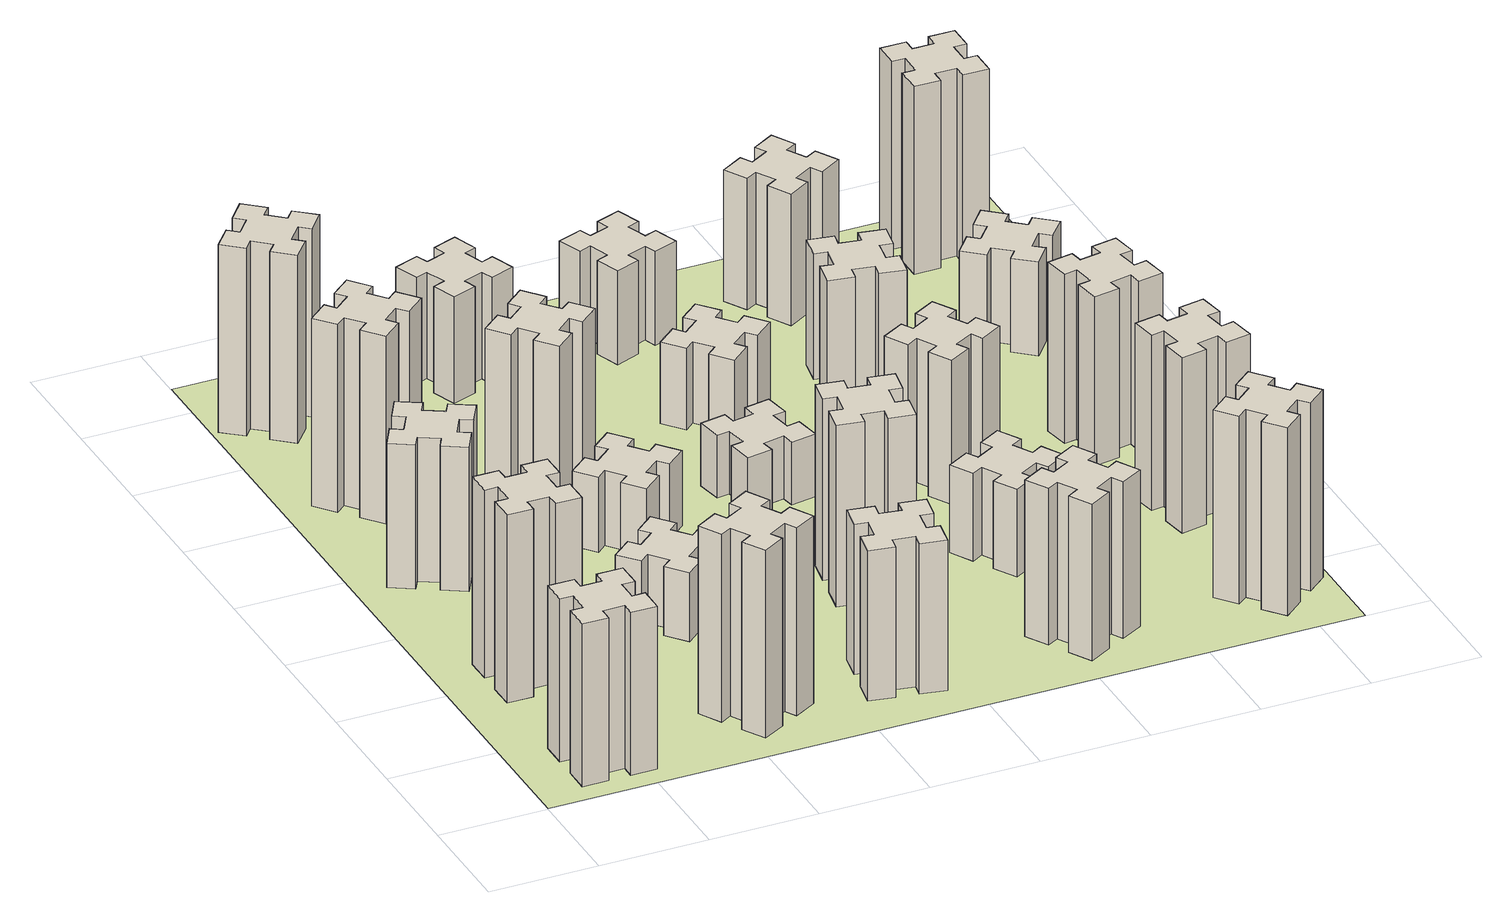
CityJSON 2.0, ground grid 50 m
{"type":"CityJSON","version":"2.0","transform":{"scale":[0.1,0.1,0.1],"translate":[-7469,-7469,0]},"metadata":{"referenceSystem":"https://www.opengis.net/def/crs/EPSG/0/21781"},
"CityObjects":{
"building1":{"type":"Building","attributes":{"class":"1000","function":"1000","usage":"1000","yearOfConstruction":2016,"roofType":"1000","measuredHeight":78,"storeysAboveGround":30,"storeysBelowGround":0},"geometry":[{"type":"Solid","lod":"1","boundaries":[[[[0,1,2,3,4,5,6,7,8,9,10,11,12,13,14,15,16,17,18,19]],[[17,16,20,21]],[[16,15,22,20]],[[15,14,23,22]],[[14,13,24,23]],[[13,12,25,24]],[[12,11,26,25]],[[11,10,27,26]],[[10,9,28,27]],[[9,8,29,28]],[[8,7,30,29]],[[7,6,31,30]],[[6,5,32,31]],[[5,4,33,32]],[[4,3,34,33]],[[3,2,35,34]],[[2,1,36,35]],[[1,0,37,36]],[[0,19,38,37]],[[19,18,39,38]],[[18,17,21,39]],[[24,25,26,27,28,29,30,31,32,33,34,35,36,37,38,39,21,20,22,23]]]]}]},
"building2":{"type":"Building","attributes":{"class":"1000","function":"1000","usage":"1000","yearOfConstruction":2016,"roofType":"1000","measuredHeight":90,"storeysAboveGround":30,"storeysBelowGround":0},"geometry":[{"type":"Solid","lod":"1","boundaries":[[[[40,41,42,43,44,45,46,47,48,49,50,51,52,53,54,55,56,57,58,59]],[[57,56,60,61]],[[56,55,62,60]],[[55,54,63,62]],[[54,53,64,63]],[[53,52,65,64]],[[52,51,66,65]],[[51,50,67,66]],[[50,49,68,67]],[[49,48,69,68]],[[48,47,70,69]],[[47,46,71,70]],[[46,45,72,71]],[[45,44,73,72]],[[44,43,74,73]],[[43,42,75,74]],[[42,41,76,75]],[[41,40,77,76]],[[40,59,78,77]],[[59,58,79,78]],[[58,57,61,79]],[[64,65,66,67,68,69,70,71,72,73,74,75,76,77,78,79,61,60,62,63]]]]}]},
"building3":{"type":"Building","attributes":{"class":"1000","function":"1000","usage":"1000","yearOfConstruction":2016,"roofType":"1000","measuredHeight":69,"storeysAboveGround":30,"storeysBelowGround":0},"geometry":[{"type":"Solid","lod":"1","boundaries":[[[[80,81,82,83,84,85,86,87,88,89,90,91,92,93,94,95,96,97,98,99]],[[97,96,100,101]],[[96,95,102,100]],[[95,94,103,102]],[[94,93,104,103]],[[93,92,105,104]],[[92,91,106,105]],[[91,90,107,106]],[[90,89,108,107]],[[89,88,109,108]],[[88,87,110,109]],[[87,86,111,110]],[[86,85,112,111]],[[85,84,113,112]],[[84,83,114,113]],[[83,82,115,114]],[[82,81,116,115]],[[81,80,117,116]],[[80,99,118,117]],[[99,98,119,118]],[[98,97,101,119]],[[104,105,106,107,108,109,110,111,112,113,114,115,116,117,118,119,101,100,102,103]]]]}]},
"building4":{"type":"Building","attributes":{"class":"1000","function":"1000","usage":"1000","yearOfConstruction":2016,"roofType":"1000","measuredHeight":90,"storeysAboveGround":30,"storeysBelowGround":0},"geometry":[{"type":"Solid","lod":"1","boundaries":[[[[120,121,122,123,124,125,126,127,128,129,130,131,132,133,134,135,136,137,138,139]],[[137,136,140,141]],[[136,135,142,140]],[[135,134,143,142]],[[134,133,144,143]],[[133,132,145,144]],[[132,131,146,145]],[[131,130,147,146]],[[130,129,148,147]],[[129,128,149,148]],[[128,127,150,149]],[[127,126,151,150]],[[126,125,152,151]],[[125,124,153,152]],[[124,123,154,153]],[[123,122,155,154]],[[122,121,156,155]],[[121,120,157,156]],[[120,139,158,157]],[[139,138,159,158]],[[138,137,141,159]],[[144,145,146,147,148,149,150,151,152,153,154,155,156,157,158,159,141,140,142,143]]]]}]},
"building5":{"type":"Building","attributes":{"class":"1000","function":"1000","usage":"1000","yearOfConstruction":2016,"roofType":"1000","measuredHeight":90,"storeysAboveGround":30,"storeysBelowGround":0},"geometry":[{"type":"Solid","lod":"1","boundaries":[[[[160,161,162,163,164,165,166,167,168,169,170,171,172,173,174,175,176,177,178,179]],[[177,176,180,181]],[[176,175,182,180]],[[175,174,183,182]],[[174,173,184,183]],[[173,172,185,184]],[[172,171,186,185]],[[171,170,187,186]],[[170,169,188,187]],[[169,168,189,188]],[[168,167,190,189]],[[167,166,191,190]],[[166,165,192,191]],[[165,164,193,192]],[[164,163,194,193]],[[163,162,195,194]],[[162,161,196,195]],[[161,160,197,196]],[[160,179,198,197]],[[179,178,199,198]],[[178,177,181,199]],[[184,185,186,187,188,189,190,191,192,193,194,195,196,197,198,199,181,180,182,183]]]]}]},
"building6":{"type":"Building","attributes":{"class":"1000","function":"1000","usage":"1000","yearOfConstruction":2016,"roofType":"1000","measuredHeight":90,"storeysAboveGround":30,"storeysBelowGround":0},"geometry":[{"type":"Solid","lod":"1","boundaries":[[[[200,201,202,203,204,205,206,207,208,209,210,211,212,213,214,215,216,217,218,219]],[[217,216,220,221]],[[216,215,222,220]],[[215,214,223,222]],[[214,213,224,223]],[[213,212,225,224]],[[212,211,226,225]],[[211,210,227,226]],[[210,209,228,227]],[[209,208,229,228]],[[208,207,230,229]],[[207,206,231,230]],[[206,205,232,231]],[[205,204,233,232]],[[204,203,234,233]],[[203,202,235,234]],[[202,201,236,235]],[[201,200,237,236]],[[200,219,238,237]],[[219,218,239,238]],[[218,217,221,239]],[[224,225,226,227,228,229,230,231,232,233,234,235,236,237,238,239,221,220,222,223]]]]}]},
"building7":{"type":"Building","attributes":{"class":"1000","function":"1000","usage":"1000","yearOfConstruction":2016,"roofType":"1000","measuredHeight":33,"storeysAboveGround":30,"storeysBelowGround":0},"geometry":[{"type":"Solid","lod":"1","boundaries":[[[[240,241,242,243,244,245,246,247,248,249,250,251,252,253,254,255,256,257,258,259]],[[257,256,260,261]],[[256,255,262,260]],[[255,254,263,262]],[[254,253,264,263]],[[253,252,265,264]],[[252,251,266,265]],[[251,250,267,266]],[[250,249,268,267]],[[249,248,269,268]],[[248,247,270,269]],[[247,246,271,270]],[[246,245,272,271]],[[245,244,273,272]],[[244,243,274,273]],[[243,242,275,274]],[[242,241,276,275]],[[241,240,277,276]],[[240,259,278,277]],[[259,258,279,278]],[[258,257,261,279]],[[264,265,266,267,268,269,270,271,272,273,274,275,276,277,278,279,261,260,262,263]]]]}]},
"building8":{"type":"Building","attributes":{"class":"1000","function":"1000","usage":"1000","yearOfConstruction":2016,"roofType":"1000","measuredHeight":36,"storeysAboveGround":30,"storeysBelowGround":0},"geometry":[{"type":"Solid","lod":"1","boundaries":[[[[280,281,282,283,284,285,286,287,288,289,290,291,292,293,294,295,296,297,298,299]],[[297,296,300,301]],[[296,295,302,300]],[[295,294,303,302]],[[294,293,304,303]],[[293,292,305,304]],[[292,291,306,305]],[[291,290,307,306]],[[290,289,308,307]],[[289,288,309,308]],[[288,287,310,309]],[[287,286,311,310]],[[286,285,312,311]],[[285,284,313,312]],[[284,283,314,313]],[[283,282,315,314]],[[282,281,316,315]],[[281,280,317,316]],[[280,299,318,317]],[[299,298,319,318]],[[298,297,301,319]],[[304,305,306,307,308,309,310,311,312,313,314,315,316,317,318,319,301,300,302,303]]]]}]},
"building9":{"type":"Building","attributes":{"class":"1000","function":"1000","usage":"1000","yearOfConstruction":2016,"roofType":"1000","measuredHeight":72,"storeysAboveGround":30,"storeysBelowGround":0},"geometry":[{"type":"Solid","lod":"1","boundaries":[[[[320,321,322,323,324,325,326,327,328,329,330,331,332,333,334,335,336,337,338,339]],[[337,336,340,341]],[[336,335,342,340]],[[335,334,343,342]],[[334,333,344,343]],[[333,332,345,344]],[[332,331,346,345]],[[331,330,347,346]],[[330,329,348,347]],[[329,328,349,348]],[[328,327,350,349]],[[327,326,351,350]],[[326,325,352,351]],[[325,324,353,352]],[[324,323,354,353]],[[323,322,355,354]],[[322,321,356,355]],[[321,320,357,356]],[[320,339,358,357]],[[339,338,359,358]],[[338,337,341,359]],[[344,345,346,347,348,349,350,351,352,353,354,355,356,357,358,359,341,340,342,343]]]]}]},
"building10":{"type":"Building","attributes":{"class":"1000","function":"1000","usage":"1000","yearOfConstruction":2016,"roofType":"1000","measuredHeight":72,"storeysAboveGround":30,"storeysBelowGround":0},"geometry":[{"type":"Solid","lod":"1","boundaries":[[[[360,361,362,363,364,365,366,367,368,369,370,371,372,373,374,375,376,377,378,379]],[[377,376,380,381]],[[376,375,382,380]],[[375,374,383,382]],[[374,373,384,383]],[[373,372,385,384]],[[372,371,386,385]],[[371,370,387,386]],[[370,369,388,387]],[[369,368,389,388]],[[368,367,390,389]],[[367,366,391,390]],[[366,365,392,391]],[[365,364,393,392]],[[364,363,394,393]],[[363,362,395,394]],[[362,361,396,395]],[[361,360,397,396]],[[360,379,398,397]],[[379,378,399,398]],[[378,377,381,399]],[[384,385,386,387,388,389,390,391,392,393,394,395,396,397,398,399,381,380,382,383]]]]}]},
"building11":{"type":"Building","attributes":{"class":"1000","function":"1000","usage":"1000","yearOfConstruction":2016,"roofType":"1000","measuredHeight":51,"storeysAboveGround":30,"storeysBelowGround":0},"geometry":[{"type":"Solid","lod":"1","boundaries":[[[[400,401,402,403,404,405,406,407,408,409,410,411,412,413,414,415,416,417,418,419]],[[417,416,420,421]],[[416,415,422,420]],[[415,414,423,422]],[[414,413,424,423]],[[413,412,425,424]],[[412,411,426,425]],[[411,410,427,426]],[[410,409,428,427]],[[409,408,429,428]],[[408,407,430,429]],[[407,406,431,430]],[[406,405,432,431]],[[405,404,433,432]],[[404,403,434,433]],[[403,402,435,434]],[[402,401,436,435]],[[401,400,437,436]],[[400,419,438,437]],[[419,418,439,438]],[[418,417,421,439]],[[424,425,426,427,428,429,430,431,432,433,434,435,436,437,438,439,421,420,422,423]]]]}]},
"building12":{"type":"Building","attributes":{"class":"1000","function":"1000","usage":"1000","yearOfConstruction":2016,"roofType":"1000","measuredHeight":87,"storeysAboveGround":30,"storeysBelowGround":0},"geometry":[{"type":"Solid","lod":"1","boundaries":[[[[440,441,442,443,444,445,446,447,448,449,450,451,452,453,454,455,456,457,458,459]],[[457,456,460,461]],[[456,455,462,460]],[[455,454,463,462]],[[454,453,464,463]],[[453,452,465,464]],[[452,451,466,465]],[[451,450,467,466]],[[450,449,468,467]],[[449,448,469,468]],[[448,447,470,469]],[[447,446,471,470]],[[446,445,472,471]],[[445,444,473,472]],[[444,443,474,473]],[[443,442,475,474]],[[442,441,476,475]],[[441,440,477,476]],[[440,459,478,477]],[[459,458,479,478]],[[458,457,461,479]],[[464,465,466,467,468,469,470,471,472,473,474,475,476,477,478,479,461,460,462,463]]]]}]},
"building13":{"type":"Building","attributes":{"class":"1000","function":"1000","usage":"1000","yearOfConstruction":2016,"roofType":"1000","measuredHeight":30,"storeysAboveGround":30,"storeysBelowGround":0},"geometry":[{"type":"Solid","lod":"1","boundaries":[[[[480,481,482,483,484,485,486,487,488,489,490,491,492,493,494,495,496,497,498,499]],[[497,496,500,501]],[[496,495,502,500]],[[495,494,503,502]],[[494,493,504,503]],[[493,492,505,504]],[[492,491,506,505]],[[491,490,507,506]],[[490,489,508,507]],[[489,488,509,508]],[[488,487,510,509]],[[487,486,511,510]],[[486,485,512,511]],[[485,484,513,512]],[[484,483,514,513]],[[483,482,515,514]],[[482,481,516,515]],[[481,480,517,516]],[[480,499,518,517]],[[499,498,519,518]],[[498,497,501,519]],[[504,505,506,507,508,509,510,511,512,513,514,515,516,517,518,519,501,500,502,503]]]]}]},
"building14":{"type":"Building","attributes":{"class":"1000","function":"1000","usage":"1000","yearOfConstruction":2016,"roofType":"1000","measuredHeight":75,"storeysAboveGround":30,"storeysBelowGround":0},"geometry":[{"type":"Solid","lod":"1","boundaries":[[[[520,521,522,523,524,525,526,527,528,529,530,531,532,533,534,535,536,537,538,539]],[[537,536,540,541]],[[536,535,542,540]],[[535,534,543,542]],[[534,533,544,543]],[[533,532,545,544]],[[532,531,546,545]],[[531,530,547,546]],[[530,529,548,547]],[[529,528,549,548]],[[528,527,550,549]],[[527,526,551,550]],[[526,525,552,551]],[[525,524,553,552]],[[524,523,554,553]],[[523,522,555,554]],[[522,521,556,555]],[[521,520,557,556]],[[520,539,558,557]],[[539,538,559,558]],[[538,537,541,559]],[[544,545,546,547,548,549,550,551,552,553,554,555,556,557,558,559,541,540,542,543]]]]}]},
"building15":{"type":"Building","attributes":{"class":"1000","function":"1000","usage":"1000","yearOfConstruction":2016,"roofType":"1000","measuredHeight":39,"storeysAboveGround":30,"storeysBelowGround":0},"geometry":[{"type":"Solid","lod":"1","boundaries":[[[[560,561,562,563,564,565,566,567,568,569,570,571,572,573,574,575,576,577,578,579]],[[577,576,580,581]],[[576,575,582,580]],[[575,574,583,582]],[[574,573,584,583]],[[573,572,585,584]],[[572,571,586,585]],[[571,570,587,586]],[[570,569,588,587]],[[569,568,589,588]],[[568,567,590,589]],[[567,566,591,590]],[[566,565,592,591]],[[565,564,593,592]],[[564,563,594,593]],[[563,562,595,594]],[[562,561,596,595]],[[561,560,597,596]],[[560,579,598,597]],[[579,578,599,598]],[[578,577,581,599]],[[584,585,586,587,588,589,590,591,592,593,594,595,596,597,598,599,581,580,582,583]]]]}]},
"building16":{"type":"Building","attributes":{"class":"1000","function":"1000","usage":"1000","yearOfConstruction":2016,"roofType":"1000","measuredHeight":45,"storeysAboveGround":30,"storeysBelowGround":0},"geometry":[{"type":"Solid","lod":"1","boundaries":[[[[600,601,602,603,604,605,606,607,608,609,610,611,612,613,614,615,616,617,618,619]],[[617,616,620,621]],[[616,615,622,620]],[[615,614,623,622]],[[614,613,624,623]],[[613,612,625,624]],[[612,611,626,625]],[[611,610,627,626]],[[610,609,628,627]],[[609,608,629,628]],[[608,607,630,629]],[[607,606,631,630]],[[606,605,632,631]],[[605,604,633,632]],[[604,603,634,633]],[[603,602,635,634]],[[602,601,636,635]],[[601,600,637,636]],[[600,619,638,637]],[[619,618,639,638]],[[618,617,621,639]],[[624,625,626,627,628,629,630,631,632,633,634,635,636,637,638,639,621,620,622,623]]]]}]},
"building17":{"type":"Building","attributes":{"class":"1000","function":"1000","usage":"1000","yearOfConstruction":2016,"roofType":"1000","measuredHeight":42,"storeysAboveGround":30,"storeysBelowGround":0},"geometry":[{"type":"Solid","lod":"1","boundaries":[[[[640,641,642,643,644,645,646,647,648,649,650,651,652,653,654,655,656,657,658,659]],[[657,656,660,661]],[[656,655,662,660]],[[655,654,663,662]],[[654,653,664,663]],[[653,652,665,664]],[[652,651,666,665]],[[651,650,667,666]],[[650,649,668,667]],[[649,648,669,668]],[[648,647,670,669]],[[647,646,671,670]],[[646,645,672,671]],[[645,644,673,672]],[[644,643,674,673]],[[643,642,675,674]],[[642,641,676,675]],[[641,640,677,676]],[[640,659,678,677]],[[659,658,679,678]],[[658,657,661,679]],[[664,665,666,667,668,669,670,671,672,673,674,675,676,677,678,679,661,660,662,663]]]]}]},
"building18":{"type":"Building","attributes":{"class":"1000","function":"1000","usage":"1000","yearOfConstruction":2016,"roofType":"1000","measuredHeight":69,"storeysAboveGround":30,"storeysBelowGround":0},"geometry":[{"type":"Solid","lod":"1","boundaries":[[[[680,681,682,683,684,685,686,687,688,689,690,691,692,693,694,695,696,697,698,699]],[[697,696,700,701]],[[696,695,702,700]],[[695,694,703,702]],[[694,693,704,703]],[[693,692,705,704]],[[692,691,706,705]],[[691,690,707,706]],[[690,689,708,707]],[[689,688,709,708]],[[688,687,710,709]],[[687,686,711,710]],[[686,685,712,711]],[[685,684,713,712]],[[684,683,714,713]],[[683,682,715,714]],[[682,681,716,715]],[[681,680,717,716]],[[680,699,718,717]],[[699,698,719,718]],[[698,697,701,719]],[[704,705,706,707,708,709,710,711,712,713,714,715,716,717,718,719,701,700,702,703]]]]}]},
"building19":{"type":"Building","attributes":{"class":"1000","function":"1000","usage":"1000","yearOfConstruction":2016,"roofType":"1000","measuredHeight":60,"storeysAboveGround":30,"storeysBelowGround":0},"geometry":[{"type":"Solid","lod":"1","boundaries":[[[[720,721,722,723,724,725,726,727,728,729,730,731,732,733,734,735,736,737,738,739]],[[737,736,740,741]],[[736,735,742,740]],[[735,734,743,742]],[[734,733,744,743]],[[733,732,745,744]],[[732,731,746,745]],[[731,730,747,746]],[[730,729,748,747]],[[729,728,749,748]],[[728,727,750,749]],[[727,726,751,750]],[[726,725,752,751]],[[725,724,753,752]],[[724,723,754,753]],[[723,722,755,754]],[[722,721,756,755]],[[721,720,757,756]],[[720,739,758,757]],[[739,738,759,758]],[[738,737,741,759]],[[744,745,746,747,748,749,750,751,752,753,754,755,756,757,758,759,741,740,742,743]]]]}]},
"building20":{"type":"Building","attributes":{"class":"1000","function":"1000","usage":"1000","yearOfConstruction":2016,"roofType":"1000","measuredHeight":90,"storeysAboveGround":30,"storeysBelowGround":0},"geometry":[{"type":"Solid","lod":"1","boundaries":[[[[760,761,762,763,764,765,766,767,768,769,770,771,772,773,774,775,776,777,778,779]],[[777,776,780,781]],[[776,775,782,780]],[[775,774,783,782]],[[774,773,784,783]],[[773,772,785,784]],[[772,771,786,785]],[[771,770,787,786]],[[770,769,788,787]],[[769,768,789,788]],[[768,767,790,789]],[[767,766,791,790]],[[766,765,792,791]],[[765,764,793,792]],[[764,763,794,793]],[[763,762,795,794]],[[762,761,796,795]],[[761,760,797,796]],[[760,779,798,797]],[[779,778,799,798]],[[778,777,781,799]],[[784,785,786,787,788,789,790,791,792,793,794,795,796,797,798,799,781,780,782,783]]]]}]},
"building21":{"type":"Building","attributes":{"class":"1000","function":"1000","usage":"1000","yearOfConstruction":2016,"roofType":"1000","measuredHeight":63,"storeysAboveGround":30,"storeysBelowGround":0},"geometry":[{"type":"Solid","lod":"1","boundaries":[[[[800,801,802,803,804,805,806,807,808,809,810,811,812,813,814,815,816,817,818,819]],[[817,816,820,821]],[[816,815,822,820]],[[815,814,823,822]],[[814,813,824,823]],[[813,812,825,824]],[[812,811,826,825]],[[811,810,827,826]],[[810,809,828,827]],[[809,808,829,828]],[[808,807,830,829]],[[807,806,831,830]],[[806,805,832,831]],[[805,804,833,832]],[[804,803,834,833]],[[803,802,835,834]],[[802,801,836,835]],[[801,800,837,836]],[[800,819,838,837]],[[819,818,839,838]],[[818,817,821,839]],[[824,825,826,827,828,829,830,831,832,833,834,835,836,837,838,839,821,820,822,823]]]]}]},
"building22":{"type":"Building","attributes":{"class":"1000","function":"1000","usage":"1000","yearOfConstruction":2016,"roofType":"1000","measuredHeight":84,"storeysAboveGround":30,"storeysBelowGround":0},"geometry":[{"type":"Solid","lod":"1","boundaries":[[[[840,841,842,843,844,845,846,847,848,849,850,851,852,853,854,855,856,857,858,859]],[[857,856,860,861]],[[856,855,862,860]],[[855,854,863,862]],[[854,853,864,863]],[[853,852,865,864]],[[852,851,866,865]],[[851,850,867,866]],[[850,849,868,867]],[[849,848,869,868]],[[848,847,870,869]],[[847,846,871,870]],[[846,845,872,871]],[[845,844,873,872]],[[844,843,874,873]],[[843,842,875,874]],[[842,841,876,875]],[[841,840,877,876]],[[840,859,878,877]],[[859,858,879,878]],[[858,857,861,879]],[[864,865,866,867,868,869,870,871,872,873,874,875,876,877,878,879,861,860,862,863]]]]}]},
"building23":{"type":"Building","attributes":{"class":"1000","function":"1000","usage":"1000","yearOfConstruction":2016,"roofType":"1000","measuredHeight":81,"storeysAboveGround":30,"storeysBelowGround":0},"geometry":[{"type":"Solid","lod":"1","boundaries":[[[[880,881,882,883,884,885,886,887,888,889,890,891,892,893,894,895,896,897,898,899]],[[897,896,900,901]],[[896,895,902,900]],[[895,894,903,902]],[[894,893,904,903]],[[893,892,905,904]],[[892,891,906,905]],[[891,890,907,906]],[[890,889,908,907]],[[889,888,909,908]],[[888,887,910,909]],[[887,886,911,910]],[[886,885,912,911]],[[885,884,913,912]],[[884,883,914,913]],[[883,882,915,914]],[[882,881,916,915]],[[881,880,917,916]],[[880,899,918,917]],[[899,898,919,918]],[[898,897,901,919]],[[904,905,906,907,908,909,910,911,912,913,914,915,916,917,918,919,901,900,902,903]]]]}]},
"building24":{"type":"Building","attributes":{"class":"1000","function":"1000","usage":"1000","yearOfConstruction":2016,"roofType":"1000","measuredHeight":45,"storeysAboveGround":30,"storeysBelowGround":0},"geometry":[{"type":"Solid","lod":"1","boundaries":[[[[920,921,922,923,924,925,926,927,928,929,930,931,932,933,934,935,936,937,938,939]],[[937,936,940,941]],[[936,935,942,940]],[[935,934,943,942]],[[934,933,944,943]],[[933,932,945,944]],[[932,931,946,945]],[[931,930,947,946]],[[930,929,948,947]],[[929,928,949,948]],[[928,927,950,949]],[[927,926,951,950]],[[926,925,952,951]],[[925,924,953,952]],[[924,923,954,953]],[[923,922,955,954]],[[922,921,956,955]],[[921,920,957,956]],[[920,939,958,957]],[[939,938,959,958]],[[938,937,941,959]],[[944,945,946,947,948,949,950,951,952,953,954,955,956,957,958,959,941,940,942,943]]]]}]},
"building25":{"type":"Building","attributes":{"class":"1000","function":"1000","usage":"1000","yearOfConstruction":2016,"roofType":"1000","measuredHeight":90,"storeysAboveGround":30,"storeysBelowGround":0},"geometry":[{"type":"Solid","lod":"1","boundaries":[[[[960,961,962,963,964,965,966,967,968,969,970,971,972,973,974,975,976,977,978,979]],[[977,976,980,981]],[[976,975,982,980]],[[975,974,983,982]],[[974,973,984,983]],[[973,972,985,984]],[[972,971,986,985]],[[971,970,987,986]],[[970,969,988,987]],[[969,968,989,988]],[[968,967,990,989]],[[967,966,991,990]],[[966,965,992,991]],[[965,964,993,992]],[[964,963,994,993]],[[963,962,995,994]],[[962,961,996,995]],[[961,960,997,996]],[[960,979,998,997]],[[979,978,999,998]],[[978,977,981,999]],[[984,985,986,987,988,989,990,991,992,993,994,995,996,997,998,999,981,980,982,983]]]]}]},
"landuse1":{"type":"LandUse","attributes":{"name":"plot1","function":"1010"},"geometry":[{"type":"MultiSurface","lod":"1","boundaries":[[[1000,1001,1002,1003]]]}]}
},
"vertices":[
[265,325,0],[265,225,0],[205,225,0],[205,105,0],[325,105,0],[325,165,0],[425,165,0],[425,105,0],[545,105,0],[545,225,0],[485,225,0],[485,325,0],[545,325,0],[545,445,0],[425,445,0],[425,385,0],[325,385,0],[325,445,0],[205,445,0],[205,325,0],[325,385,780],[325,445,780],[425,385,780],[425,445,780],[545,445,780],[545,325,780],[485,325,780],[485,225,780],[545,225,780],[545,105,780],[425,105,780],[425,165,780],[325,165,780],[325,105,780],[205,105,780],[205,225,780],[265,225,780],[265,325,780],[205,325,780],[205,445,780],
[265,1065,0],[265,965,0],[205,965,0],[205,845,0],[325,845,0],[325,905,0],[425,905,0],[425,845,0],[545,845,0],[545,965,0],[485,965,0],[485,1065,0],[545,1065,0],[545,1185,0],[425,1185,0],[425,1125,0],[325,1125,0],[325,1185,0],[205,1185,0],[205,1065,0],[325,1125,900],[325,1185,900],[425,1125,900],[425,1185,900],[545,1185,900],[545,1065,900],[485,1065,900],[485,965,900],[545,965,900],[545,845,900],[425,845,900],[425,905,900],[325,905,900],[325,845,900],[205,845,900],[205,965,900],[265,965,900],[265,1065,900],[205,1065,900],[205,1185,900],
[474,2026,0],[387,2076,0],[417,2128,0],[313,2188,0],[253,2084,0],[305,2054,0],[255,1967,0],[203,1997,0],[143,1893,0],[247,1833,0],[277,1885,0],[364,1835,0],[334,1783,0],[438,1723,0],[498,1827,0],[446,1857,0],[496,1944,0],[548,1914,0],[608,2018,0],[504,2078,0],[496,1944,690],[548,1914,690],[446,1857,690],[498,1827,690],[438,1723,690],[334,1783,690],[364,1835,690],[277,1885,690],[247,1833,690],[143,1893,690],[203,1997,690],[255,1967,690],[305,2054,690],[253,2084,690],[313,2188,690],[417,2128,690],[387,2076,690],[474,2026,690],[504,2078,690],[608,2018,690],
[492,2628,0],[427,2704,0],[473,2743,0],[396,2835,0],[304,2758,0],[343,2712,0],[266,2647,0],[228,2693,0],[136,2616,0],[213,2524,0],[259,2563,0],[323,2486,0],[277,2448,0],[354,2356,0],[446,2433,0],[408,2479,0],[484,2543,0],[523,2497,0],[615,2574,0],[538,2666,0],[484,2543,900],[523,2497,900],[408,2479,900],[446,2433,900],[354,2356,900],[277,2448,900],[323,2486,900],[259,2563,900],[213,2524,900],[136,2616,900],[228,2693,900],[266,2647,900],[343,2712,900],[304,2758,900],[396,2835,900],[473,2743,900],[427,2704,900],[492,2628,900],[538,2666,900],[615,2574,900],
[1127,255,0],[1214,305,0],[1244,253,0],[1348,313,0],[1288,417,0],[1236,387,0],[1186,474,0],[1238,504,0],[1178,608,0],[1074,548,0],[1104,496,0],[1017,446,0],[987,498,0],[883,438,0],[943,334,0],[995,364,0],[1045,277,0],[993,247,0],[1053,143,0],[1157,203,0],[1045,277,900],[993,247,900],[995,364,900],[943,334,900],[883,438,900],[987,498,900],[1017,446,900],[1104,496,900],[1074,548,900],[1178,608,900],[1238,504,900],[1186,474,900],[1236,387,900],[1288,417,900],[1348,313,900],[1244,253,900],[1214,305,900],[1127,255,900],[1157,203,900],[1053,143,900],
[384,3387,0],[308,3452,0],[346,3498,0],[254,3575,0],[177,3483,0],[223,3444,0],[159,3368,0],[113,3406,0],[36,3314,0],[128,3237,0],[166,3283,0],[243,3219,0],[204,3173,0],[296,3096,0],[373,3188,0],[327,3226,0],[392,3303,0],[438,3264,0],[515,3356,0],[423,3433,0],[392,3303,900],[438,3264,900],[327,3226,900],[373,3188,900],[296,3096,900],[204,3173,900],[243,3219,900],[166,3283,900],[128,3237,900],[36,3314,900],[113,3406,900],[159,3368,900],[223,3444,900],[177,3483,900],[254,3575,900],[346,3498,900],[308,3452,900],[384,3387,900],[423,3433,900],[515,3356,900],
[1083,1332,0],[1006,1267,0],[968,1313,0],[876,1236,0],[953,1144,0],[999,1183,0],[1063,1106,0],[1017,1068,0],[1094,976,0],[1186,1053,0],[1148,1099,0],[1224,1163,0],[1263,1117,0],[1355,1194,0],[1278,1286,0],[1232,1248,0],[1167,1324,0],[1213,1363,0],[1136,1455,0],[1044,1378,0],[1167,1324,330],[1213,1363,330],[1232,1248,330],[1278,1286,330],[1355,1194,330],[1263,1117,330],[1224,1163,330],[1148,1099,330],[1186,1053,330],[1094,976,330],[1017,1068,330],[1063,1106,330],[999,1183,330],[953,1144,330],[876,1236,330],[968,1313,330],[1006,1267,330],[1083,1332,330],[1044,1378,330],[1136,1455,330],
[1183,1972,0],[1106,1907,0],[1068,1953,0],[976,1876,0],[1053,1784,0],[1099,1823,0],[1163,1746,0],[1117,1708,0],[1194,1616,0],[1286,1693,0],[1248,1739,0],[1324,1803,0],[1363,1757,0],[1455,1834,0],[1378,1926,0],[1332,1888,0],[1267,1964,0],[1313,2003,0],[1236,2095,0],[1144,2018,0],[1267,1964,360],[1313,2003,360],[1332,1888,360],[1378,1926,360],[1455,1834,360],[1363,1757,360],[1324,1803,360],[1248,1739,360],[1286,1693,360],[1194,1616,360],[1117,1708,360],[1163,1746,360],[1099,1823,360],[1053,1784,360],[976,1876,360],[1068,1953,360],[1106,1907,360],[1183,1972,360],[1144,2018,360],[1236,2095,360],
[999,2463,0],[1063,2386,0],[1017,2348,0],[1094,2256,0],[1186,2333,0],[1148,2379,0],[1224,2443,0],[1263,2397,0],[1355,2474,0],[1278,2566,0],[1232,2528,0],[1167,2604,0],[1213,2643,0],[1136,2735,0],[1044,2658,0],[1083,2612,0],[1006,2547,0],[968,2593,0],[876,2516,0],[953,2424,0],[1006,2547,720],[968,2593,720],[1083,2612,720],[1044,2658,720],[1136,2735,720],[1213,2643,720],[1167,2604,720],[1232,2528,720],[1278,2566,720],[1355,2474,720],[1263,2397,720],[1224,2443,720],[1148,2379,720],[1186,2333,720],[1094,2256,720],[1017,2348,720],[1063,2386,720],[999,2463,720],[953,2424,720],[876,2516,720],
[1855,307,0],[1872,405,0],[1931,395,0],[1952,513,0],[1834,534,0],[1824,475,0],[1725,492,0],[1736,551,0],[1617,572,0],[1597,454,0],[1656,444,0],[1638,345,0],[1579,356,0],[1558,237,0],[1677,217,0],[1687,276,0],[1785,258,0],[1775,199,0],[1893,178,0],[1914,297,0],[1785,258,720],[1775,199,720],[1687,276,720],[1677,217,720],[1558,237,720],[1579,356,720],[1638,345,720],[1656,444,720],[1597,454,720],[1617,572,720],[1736,551,720],[1725,492,720],[1824,475,720],[1834,534,720],[1952,513,720],[1931,395,720],[1872,405,720],[1855,307,720],[1914,297,720],[1893,178,720],
[1125,3456,0],[1031,3422,0],[1010,3478,0],[897,3437,0],[939,3324,0],[995,3345,0],[1029,3251,0],[973,3230,0],[1014,3117,0],[1127,3159,0],[1106,3215,0],[1200,3249,0],[1220,3193,0],[1333,3234,0],[1292,3347,0],[1236,3326,0],[1202,3420,0],[1258,3440,0],[1217,3553,0],[1104,3512,0],[1202,3420,510],[1258,3440,510],[1236,3326,510],[1292,3347,510],[1333,3234,510],[1220,3193,510],[1200,3249,510],[1106,3215,510],[1127,3159,510],[1014,3117,510],[973,3230,510],[1029,3251,510],[995,3345,510],[939,3324,510],[897,3437,510],[1010,3478,510],[1031,3422,510],[1125,3456,510],[1104,3512,510],[1217,3553,510],
[2055,1047,0],[2072,1145,0],[2131,1135,0],[2152,1253,0],[2034,1274,0],[2024,1215,0],[1925,1232,0],[1936,1291,0],[1817,1312,0],[1797,1194,0],[1856,1184,0],[1838,1085,0],[1779,1096,0],[1758,977,0],[1877,957,0],[1887,1016,0],[1985,998,0],[1975,939,0],[2093,918,0],[2114,1037,0],[1985,998,870],[1975,939,870],[1887,1016,870],[1877,957,870],[1758,977,870],[1779,1096,870],[1838,1085,870],[1856,1184,870],[1797,1194,870],[1817,1312,870],[1936,1291,870],[1925,1232,870],[2024,1215,870],[2034,1274,870],[2152,1253,870],[2131,1135,870],[2072,1145,870],[2055,1047,870],[2114,1037,870],[2093,918,870],
[1972,1925,0],[1955,2024,0],[2014,2034,0],[1993,2152,0],[1875,2131,0],[1885,2072,0],[1787,2055,0],[1777,2114,0],[1658,2093,0],[1679,1975,0],[1738,1985,0],[1756,1887,0],[1697,1877,0],[1717,1758,0],[1836,1779,0],[1825,1838,0],[1924,1856,0],[1934,1797,0],[2052,1817,0],[2031,1936,0],[1924,1856,300],[1934,1797,300],[1825,1838,300],[1836,1779,300],[1717,1758,300],[1697,1877,300],[1756,1887,300],[1738,1985,300],[1679,1975,300],[1658,2093,300],[1777,2114,300],[1787,2055,300],[1885,2072,300],[1875,2131,300],[1993,2152,300],[2014,2034,300],[1955,2024,300],[1972,1925,300],[2031,1936,300],[2052,1817,300],
[2475,364,0],[2525,277,0],[2473,247,0],[2533,143,0],[2637,203,0],[2607,255,0],[2694,305,0],[2724,253,0],[2828,313,0],[2768,417,0],[2716,387,0],[2666,474,0],[2718,504,0],[2658,608,0],[2554,548,0],[2584,496,0],[2497,446,0],[2467,498,0],[2363,438,0],[2423,334,0],[2497,446,750],[2467,498,750],[2584,496,750],[2554,548,750],[2658,608,750],[2718,504,750],[2666,474,750],[2716,387,750],[2768,417,750],[2828,313,750],[2724,253,750],[2694,305,750],[2607,255,750],[2637,203,750],[2533,143,750],[2473,247,750],[2525,277,750],[2475,364,750],[2423,334,750],[2363,438,750],
[1988,2479,0],[2064,2543,0],[2103,2497,0],[2195,2574,0],[2118,2666,0],[2072,2628,0],[2007,2704,0],[2053,2743,0],[1976,2835,0],[1884,2758,0],[1923,2712,0],[1846,2647,0],[1808,2693,0],[1716,2616,0],[1793,2524,0],[1839,2563,0],[1903,2486,0],[1857,2448,0],[1934,2356,0],[2026,2433,0],[1903,2486,390],[1857,2448,390],[1839,2563,390],[1793,2524,390],[1716,2616,390],[1808,2693,390],[1846,2647,390],[1923,2712,390],[1884,2758,390],[1976,2835,390],[2053,2743,390],[2007,2704,390],[2072,2628,390],[2118,2666,390],[2195,2574,390],[2103,2497,390],[2064,2543,390],[1988,2479,390],[2026,2433,390],[1934,2356,390],
[1865,3456,0],[1771,3422,0],[1750,3478,0],[1637,3437,0],[1679,3324,0],[1735,3345,0],[1769,3251,0],[1713,3230,0],[1754,3117,0],[1867,3159,0],[1846,3215,0],[1940,3249,0],[1960,3193,0],[2073,3234,0],[2032,3347,0],[1976,3326,0],[1942,3420,0],[1998,3440,0],[1957,3553,0],[1844,3512,0],[1942,3420,450],[1998,3440,450],[1976,3326,450],[2032,3347,450],[2073,3234,450],[1960,3193,450],[1940,3249,450],[1846,3215,450],[1867,3159,450],[1754,3117,450],[1713,3230,450],[1769,3251,450],[1735,3345,450],[1679,3324,450],[1637,3437,450],[1750,3478,450],[1771,3422,450],[1865,3456,450],[1844,3512,450],[1957,3553,450],
[2716,1127,0],[2666,1214,0],[2718,1244,0],[2658,1348,0],[2554,1288,0],[2584,1236,0],[2497,1186,0],[2467,1238,0],[2363,1178,0],[2423,1074,0],[2475,1104,0],[2525,1017,0],[2473,987,0],[2533,883,0],[2637,943,0],[2607,995,0],[2694,1045,0],[2724,993,0],[2828,1053,0],[2768,1157,0],[2694,1045,420],[2724,993,420],[2607,995,420],[2637,943,420],[2533,883,420],[2473,987,420],[2525,1017,420],[2475,1104,420],[2423,1074,420],[2363,1178,420],[2467,1238,420],[2497,1186,420],[2584,1236,420],[2554,1288,420],[2658,1348,420],[2718,1244,420],[2666,1214,420],[2716,1127,420],[2768,1157,420],[2828,1053,420],
[2716,1767,0],[2666,1854,0],[2718,1884,0],[2658,1988,0],[2554,1928,0],[2584,1876,0],[2497,1826,0],[2467,1878,0],[2363,1818,0],[2423,1714,0],[2475,1744,0],[2525,1657,0],[2473,1627,0],[2533,1523,0],[2637,1583,0],[2607,1635,0],[2694,1685,0],[2724,1633,0],[2828,1693,0],[2768,1797,0],[2694,1685,690],[2724,1633,690],[2607,1635,690],[2637,1583,690],[2533,1523,690],[2473,1627,690],[2525,1657,690],[2475,1744,690],[2423,1714,690],[2363,1818,690],[2467,1878,690],[2497,1826,690],[2584,1876,690],[2554,1928,690],[2658,1988,690],[2718,1884,690],[2666,1854,690],[2716,1767,690],[2768,1797,690],[2828,1693,690],
[2496,2664,0],[2478,2565,0],[2419,2576,0],[2398,2457,0],[2517,2437,0],[2527,2496,0],[2625,2478,0],[2615,2419,0],[2733,2398,0],[2754,2517,0],[2695,2527,0],[2712,2625,0],[2771,2615,0],[2792,2733,0],[2674,2754,0],[2664,2695,0],[2565,2712,0],[2576,2771,0],[2457,2792,0],[2437,2674,0],[2565,2712,600],[2576,2771,600],[2664,2695,600],[2674,2754,600],[2792,2733,600],[2771,2615,600],[2712,2625,600],[2695,2527,600],[2754,2517,600],[2733,2398,600],[2615,2419,600],[2625,2478,600],[2527,2496,600],[2517,2437,600],[2398,2457,600],[2419,2576,600],[2478,2565,600],[2496,2664,600],[2437,2674,600],[2457,2792,600],
[3468,259,0],[3544,323,0],[3583,277,0],[3675,354,0],[3598,446,0],[3552,408,0],[3487,484,0],[3533,523,0],[3456,615,0],[3364,538,0],[3403,492,0],[3326,427,0],[3288,473,0],[3196,396,0],[3273,304,0],[3319,343,0],[3383,266,0],[3337,228,0],[3414,136,0],[3506,213,0],[3383,266,900],[3337,228,900],[3319,343,900],[3273,304,900],[3196,396,900],[3288,473,900],[3326,427,900],[3403,492,900],[3364,538,900],[3456,615,900],[3533,523,900],[3487,484,900],[3552,408,900],[3598,446,900],[3675,354,900],[3583,277,900],[3544,323,900],[3468,259,900],[3506,213,900],[3414,136,900],
[2716,3347,0],[2666,3434,0],[2718,3464,0],[2658,3568,0],[2554,3508,0],[2584,3456,0],[2497,3406,0],[2467,3458,0],[2363,3398,0],[2423,3294,0],[2475,3324,0],[2525,3237,0],[2473,3207,0],[2533,3103,0],[2637,3163,0],[2607,3215,0],[2694,3265,0],[2724,3213,0],[2828,3273,0],[2768,3377,0],[2694,3265,630],[2724,3213,630],[2607,3215,630],[2637,3163,630],[2533,3103,630],[2473,3207,630],[2525,3237,630],[2475,3324,630],[2423,3294,630],[2363,3398,630],[2467,3458,630],[2497,3406,630],[2584,3456,630],[2554,3508,630],[2658,3568,630],[2718,3464,630],[2666,3434,630],[2716,3347,630],[2768,3377,630],[2828,3273,630],
[3405,998,0],[3504,1016,0],[3514,957,0],[3632,977,0],[3611,1096,0],[3552,1085,0],[3535,1184,0],[3594,1194,0],[3573,1312,0],[3455,1291,0],[3465,1232,0],[3367,1215,0],[3357,1274,0],[3238,1253,0],[3259,1135,0],[3318,1145,0],[3336,1047,0],[3277,1037,0],[3297,918,0],[3416,939,0],[3336,1047,840],[3277,1037,840],[3318,1145,840],[3259,1135,840],[3238,1253,840],[3357,1274,840],[3367,1215,840],[3465,1232,840],[3455,1291,840],[3573,1312,840],[3594,1194,840],[3535,1184,840],[3552,1085,840],[3611,1096,840],[3632,977,840],[3514,957,840],[3504,1016,840],[3405,998,840],[3416,939,840],[3297,918,840],
[3365,1872,0],[3267,1855,0],[3257,1914,0],[3138,1893,0],[3159,1775,0],[3218,1785,0],[3236,1687,0],[3177,1677,0],[3197,1558,0],[3316,1579,0],[3305,1638,0],[3404,1656,0],[3414,1597,0],[3532,1617,0],[3511,1736,0],[3452,1725,0],[3435,1824,0],[3494,1834,0],[3473,1952,0],[3355,1931,0],[3435,1824,810],[3494,1834,810],[3452,1725,810],[3511,1736,810],[3532,1617,810],[3414,1597,810],[3404,1656,810],[3305,1638,810],[3316,1579,810],[3197,1558,810],[3177,1677,810],[3236,1687,810],[3218,1785,810],[3159,1775,810],[3138,1893,810],[3257,1914,810],[3267,1855,810],[3365,1872,810],[3355,1931,810],[3473,1952,810],
[3444,2747,0],[3368,2812,0],[3406,2858,0],[3314,2935,0],[3237,2843,0],[3283,2804,0],[3219,2728,0],[3173,2766,0],[3096,2674,0],[3188,2597,0],[3226,2643,0],[3303,2579,0],[3264,2533,0],[3356,2456,0],[3433,2548,0],[3387,2586,0],[3452,2663,0],[3498,2624,0],[3575,2716,0],[3483,2793,0],[3452,2663,450],[3498,2624,450],[3387,2586,450],[3433,2548,450],[3356,2456,450],[3264,2533,450],[3303,2579,450],[3226,2643,450],[3188,2597,450],[3096,2674,450],[3173,2766,450],[3219,2728,450],[3283,2804,450],[3237,2843,450],[3314,2935,450],[3406,2858,450],[3368,2812,450],[3444,2747,450],[3483,2793,450],[3575,2716,450],
[3285,3325,0],[3385,3325,0],[3385,3265,0],[3505,3265,0],[3505,3385,0],[3445,3385,0],[3445,3485,0],[3505,3485,0],[3505,3605,0],[3385,3605,0],[3385,3545,0],[3285,3545,0],[3285,3605,0],[3165,3605,0],[3165,3485,0],[3225,3485,0],[3225,3385,0],[3165,3385,0],[3165,3265,0],[3285,3265,0],[3225,3385,900],[3165,3385,900],[3225,3485,900],[3165,3485,900],[3165,3605,900],[3285,3605,900],[3285,3545,900],[3385,3545,900],[3385,3605,900],[3505,3605,900],[3505,3485,900],[3445,3485,900],[3445,3385,900],[3505,3385,900],[3505,3265,900],[3385,3265,900],[3385,3325,900],[3285,3325,900],[3285,3265,900],[3165,3265,900],
[5,3705,0],[3705,3705,0],[3705,5,0],[5,5,0]
]}
